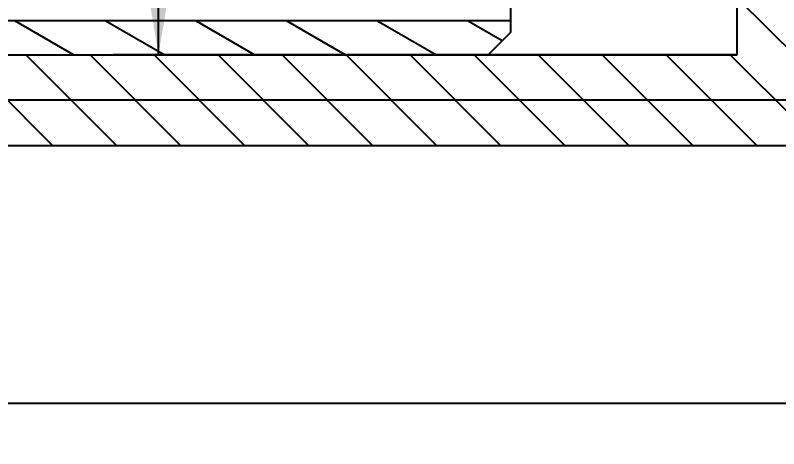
# Model space of a CAD drawing. Extents: x 0 to 210, y 0 to 297.
# Drawn here: x 144.6 to 178.33, y 140.65 to 159.8 of the extents above; entities that cross this region are included whole.
import ezdxf
from ezdxf.enums import TextEntityAlignment as Align

# ---------------------------------------------------------------- set-up
doc = ezdxf.new("R2010")
doc.units = 0
doc.header["$LTSCALE"] = 19.36
doc.layers.get('0').update_dxf_attribs({"linetype": 'CONTINUOUS'})
doc.styles.add('TEXTSTYLE_0', font='txt', dxfattribs={"width": 0.8})
doc.dimstyles.new('DIMSTYLE_1', dxfattribs={"dimtxt": 3.6, "dimasz": 0.18, "dimexe": 0.18, "dimexo": 0.0625, "dimgap": 0.09, "dimtad": 0, "dimtih": 1, "dimtoh": 1, "dimlfac": 0.5, "dimzin": 0, "dimtxsty": 'STANDARD', "dimcen": 0.09, "dimazin": 3, "dimtol": 1, "dimtp": 5, "dimtm": 5, "dimtfac": 0, "dimtdec": 4, "dimtofl": 0, "dimtmove": 0, "dimatfit": 3, "dimtolj": 1, "dimtzin": 0})
doc.dimstyles.new('DIMSTYLE_2', dxfattribs={"dimtxt": 3.6, "dimasz": 0.18, "dimexe": 0.18, "dimexo": 0.0625, "dimgap": 0.09, "dimtad": 0, "dimtih": 1, "dimtoh": 1, "dimlfac": 0.5, "dimzin": 0, "dimtxsty": 'STANDARD', "dimcen": 0.09, "dimazin": 3, "dimtp": 0.2, "dimtm": 0.2, "dimtfac": 0, "dimtdec": 4, "dimtofl": 0, "dimtmove": 0, "dimatfit": 3, "dimtolj": 1, "dimtzin": 0})

# ---------------------------------------------------------------- blocks, each defined once
blk = doc.blocks.new('*D0')
at = {"color": 2, "linetype": 'CONTINUOUS'}
for p, q in [((86.497, 170.05), (86.497, 140.652)), ((192.497, 156.05), (192.497, 140.652)), ((86.497, 142.652), (139.497, 142.652)), ((192.497, 142.652), (139.497, 142.652))]:
    blk.add_line(p, q, dxfattribs=at)
for points in [[(89.497, 143.152), (86.497, 142.652), (89.497, 142.152)], [(189.497, 142.152), (192.497, 142.652), (189.497, 143.152)]]:
    blk.add_solid(points, dxfattribs=at)
at = {"color": 2, "linetype": 'CONTINUOUS', "style": 'TEXTSTYLE_0', "oblique": 12}
for s, p, p2 in [('53', (132.304, 143.572), (136.984, 143.572)), ('%%p5', (136.984, 143.572), (143.524, 143.572))]:
    blk.add_text(s, height=3.6, dxfattribs=at).set_placement(p, p2, align=Align.FIT)
blk = doc.blocks.new('*D3')
at = {"color": 2, "linetype": 'CONTINUOUS'}
for p, q in [((150.927, 170.05), (150.927, 219.93)), ((176.497, 182.05), (148.927, 182.05)), ((150.927, 182.05), (150.927, 170.05)), ((150.927, 158.05), (150.927, 170.05)), ((176.497, 158.05), (148.927, 158.05))]:
    blk.add_line(p, q, dxfattribs=at)
for points in [[(151.427, 179.05), (150.927, 182.05), (150.427, 179.05)], [(150.427, 161.05), (150.927, 158.05), (151.427, 161.05)]]:
    blk.add_solid(points, dxfattribs=at)
at = {"color": 2, "linetype": 'CONTINUOUS', "style": 'TEXTSTYLE_0', "oblique": 12}
for s, p, p2 in [('H9/f9', (150.007, 208.23), (150.007, 219.93)), ('12', (150.007, 203.55), (150.007, 208.23)), ('%%c', (150.007, 198.75), (150.007, 203.55))]:
    blk.add_text(s, height=3.6, rotation=90, dxfattribs=at).set_placement(p, p2, align=Align.FIT)

msp = doc.modelspace()

# ---------------------------------------------------------------- linework, layer by layer
at = {"color": 7, "linetype": 'CONTINUOUS'}
for p, q in [((176.497, 158.05), (176.497, 182.05)), ((166.497, 159.05), (166.497, 160.42)), ((166.497, 159.55), (126.497, 159.55)), ((166.497, 159.05), (165.497, 158.05)), ((112.497, 158.05), (176.497, 158.05)), ((114.497, 154.05), (190.497, 154.05))]:
    msp.add_line(p, q, dxfattribs=at)
at = {"color": 2, "linetype": 'CONTINUOUS'}
for p, q in [((183.013, 154.05), (176.497, 160.566)), ((147.174, 158.05), (144.576, 159.55)), ((151.174, 158.05), (148.576, 159.55)), ((155.174, 158.05), (152.576, 159.55)), ((159.174, 158.05), (156.576, 159.55)), ((163.174, 158.05), (160.576, 159.55)), ((166.111, 158.664), (164.576, 159.55)), ((146.243, 154.05), (142.243, 158.05)), ((149.072, 154.05), (145.072, 158.05)), ((151.9, 154.05), (147.9, 158.05)), ((154.728, 154.05), (150.728, 158.05)), ((157.557, 154.05), (153.557, 158.05)), ((160.385, 154.05), (156.385, 158.05)), ((163.214, 154.05), (159.214, 158.05)), ((166.042, 154.05), (162.042, 158.05)), ((168.871, 154.05), (164.871, 158.05)), ((171.699, 154.05), (167.699, 158.05)), ((174.527, 154.05), (170.527, 158.05)), ((177.356, 154.05), (173.356, 158.05)), ((180.184, 154.05), (176.184, 158.05)), ((192.497, 156.05), (112.497, 156.05))]:
    msp.add_line(p, q, dxfattribs=at)

# ---------------------------------------------------------------- dimensions: what is measured, and where the dimension line sits
for base, p1, p2, angle, dimstyle, picture, middle in [((150.927, 182.05), (176.497, 158.05), (176.497, 182.05), 90, 'DIMSTYLE_2', '*D3', (148.207, 209.34)), ((86.497, 142.652), (192.497, 156.05), (86.497, 170.05), 180, 'DIMSTYLE_1', '*D0', (137.914, 145.372))]:
    dim = msp.add_linear_dim(base=base, p1=p1, p2=p2, angle=angle, dimstyle=dimstyle, dxfattribs=at)
    dim.commit()
    dim.dimension.update_dxf_attribs({"geometry": picture, "text_midpoint": middle})

doc.saveas('drawing.dxf')
